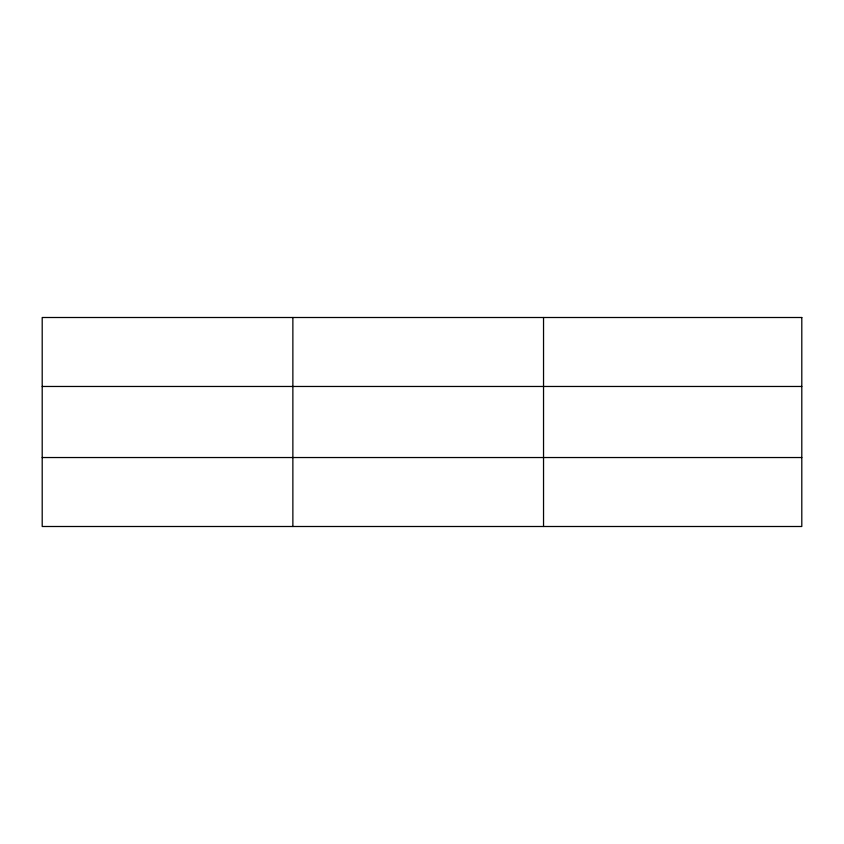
<?xml version="1.0" encoding="UTF-8"?>
<svg xmlns="http://www.w3.org/2000/svg" width="844" height="844" viewBox="0 0 844 844"><rect width="100%" height="100%" fill="white"/><g stroke="black" fill="none" stroke-linecap="round" stroke-linejoin="round"><path stroke-width="1.27" d="M292.868 317.502L292.868 526.498M543.536 317.502L543.536 526.498M42.2 386.468L801.8 386.468M42.2 457.532L801.8 457.532M801.8 317.502L801.8 526.498L42.2 526.498L42.2 317.502L801.8 317.502"/></g></svg>
